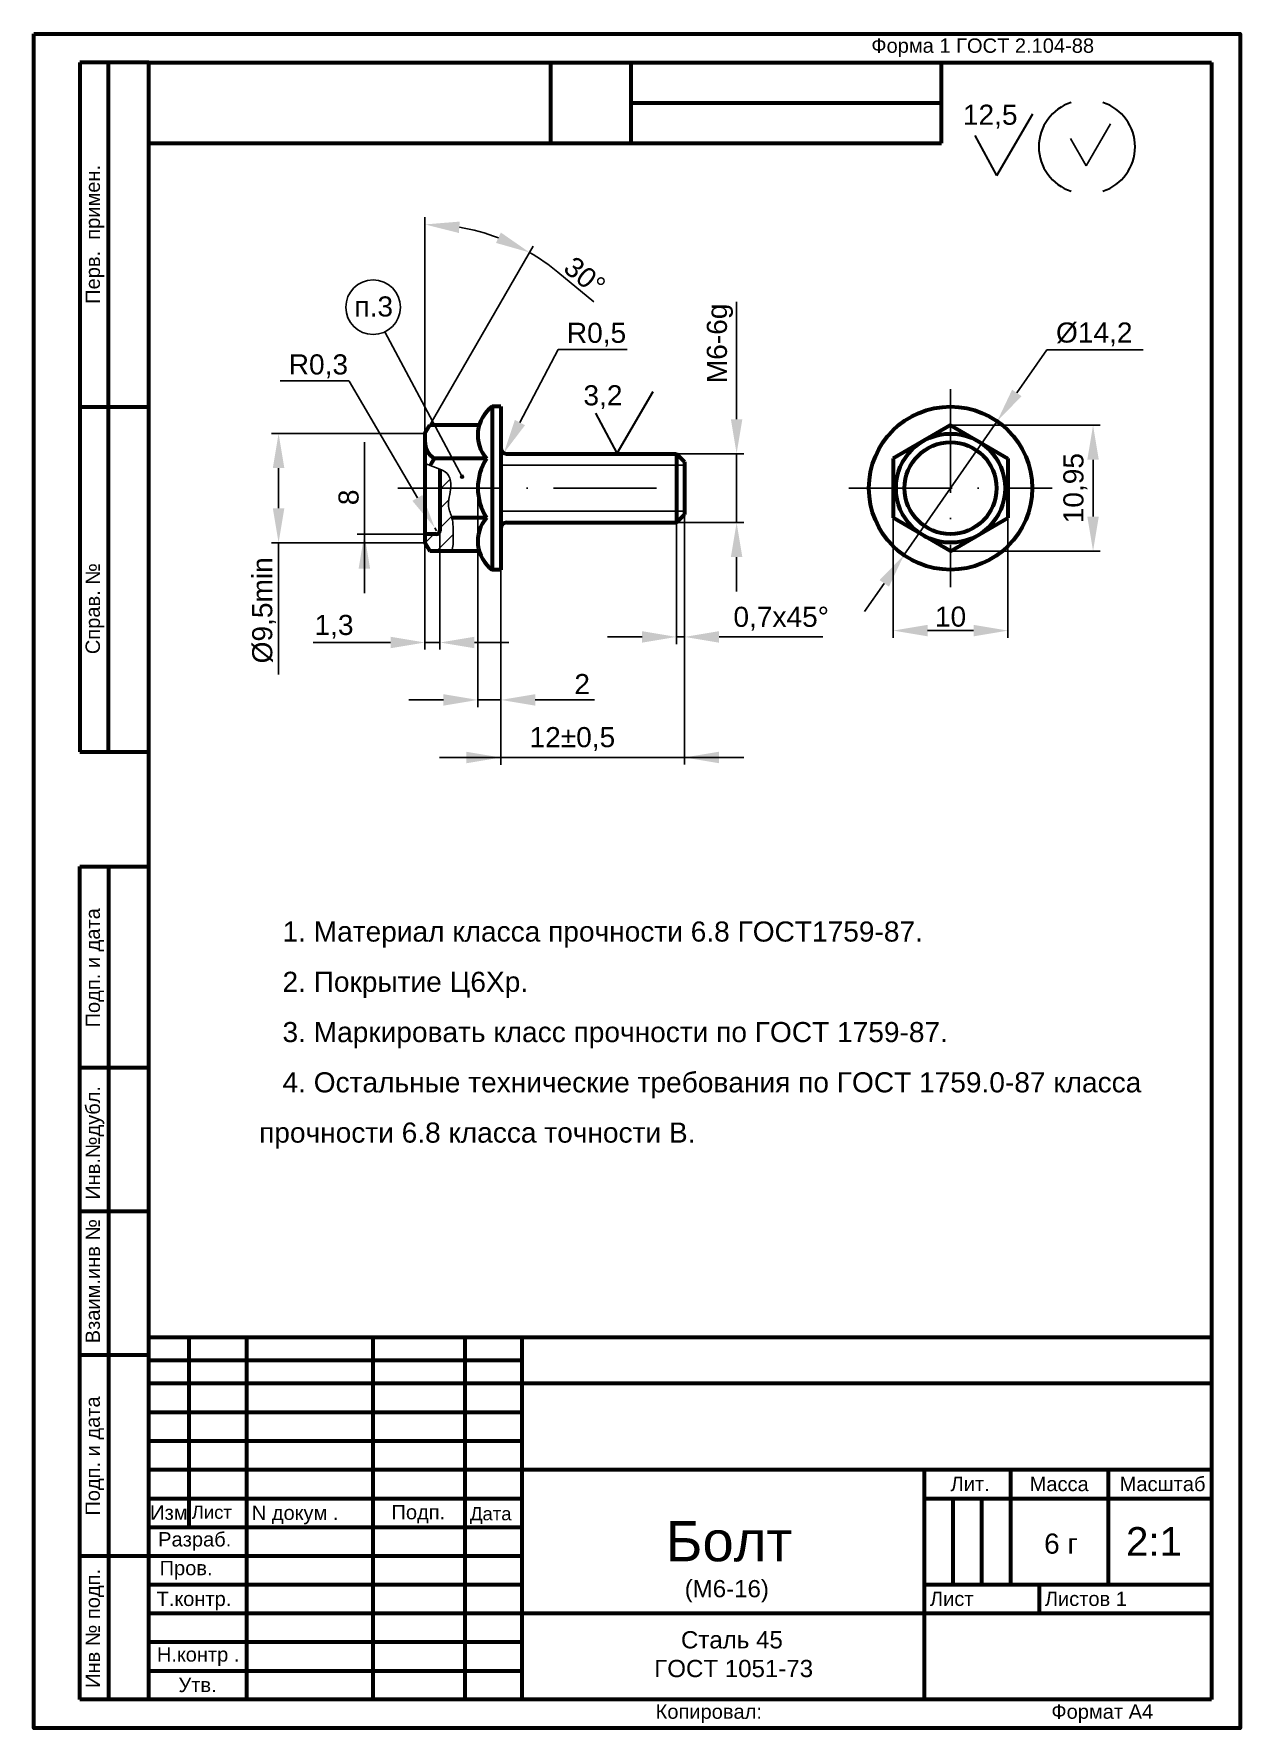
# Model space of a CAD drawing. Extents: x -282 to -72, y 327 to 622.
import ezdxf

# ---------------------------------------------------------------- set-up
doc = ezdxf.new("R2010")
doc.units = 0
doc.linetypes.add('ACAD_ISO04W100', pattern=[30, 24, -3, 0, -3])
doc.linetypes.add('ACAD_ISO10W100', pattern=[18, 12, -3, 0, -3])
doc.layers.get('0').update_dxf_attribs({"linetype": 'CONTINUOUS'})
doc.layers.get('Defpoints').update_dxf_attribs({"linetype": 'CONTINUOUS'})
for name, color, linetype, lineweight in [('Осевуха', 210, 'ACAD_ISO10W100', 25), ('Основная', 41, 'CONTINUOUS', 60), ('Размерная', 91, 'CONTINUOUS', 25), ('текст', 50, 'CONTINUOUS', 25)]:
    doc.layers.add(name, color=color, linetype=linetype, lineweight=lineweight)
doc.styles.get("Standard").update_dxf_attribs({"font": 'arial.ttf'})
doc.dimstyles.new('ISO-25_WS', dxfattribs={"dimtxt": 3.5, "dimasz": 6, "dimexe": 1.25, "dimexo": 0.01, "dimtad": 1, "dimdec": 4, "dimdsep": 46, "dimtxsty": 'STANDARD', "dimcen": 6, "dimadec": 0, "dimazin": 0, "dimtfac": 1, "dimtdec": 4, "dimtmove": 0, "dimatfit": 3, "dimfxl": 1, "dimtolj": 1, "dimtzin": 0, "dimarcsym": 0})

# ---------------------------------------------------------------- blocks, each defined once
blk = doc.blocks.new('*D122')
at = {"layer": 'Defpoints', "color": 0, "linetype": 'Continuous', "transparency": 16777216}
for p in [(-199.88, 548.71), (-199.41, 549.6)]:
    blk.add_point(p, dxfattribs=at)
at = {"layer": 'Размерная', "color": 0, "linetype": 'Continuous', "lineweight": -2, "transparency": 16777216}
blk.add_line((-190.41, 566.76), (-197.09, 554.03), dxfattribs=at)
at = {"layer": 'Размерная', "color": 0, "linetype": 'Continuous', "transparency": 16777216}
blk.add_solid([(-197.97, 554.49), (-196.2, 553.56), (-199.88, 548.71)], dxfattribs=at)
blk = doc.blocks.new('*D128')
at = {"layer": 'Defpoints', "color": 0, "linetype": 'Continuous', "transparency": 16777216}
for p in [(-207.29, 587.97), (-213.61, 552.1), (-213.61, 552.1), (-212.78, 553.55), (-213.61, 533.1)]:
    blk.add_point(p, dxfattribs=at)
at = {"layer": 'Размерная', "color": 0, "linetype": 'Continuous', "lineweight": -2, "transparency": 16777216}
for p, q in [((-213.61, 552.11), (-213.61, 589.77)), ((-212.77, 553.56), (-194.78, 584.72)), ((-190.47, 580.22), (-184.2, 575.07))]:
    blk.add_line(p, q, dxfattribs=at)
for start, end in [(69.4494, 80.5506), (50.5506, 60)]:
    blk.add_arc((-213.61, 552.1), 36.42, start, end, dxfattribs=at)
at = {"layer": 'Размерная', "color": 0, "linetype": 'Continuous', "transparency": 16777216}
for points in [[(-207.72, 587.03), (-207.55, 589.02), (-213.61, 588.52)], [(-200.4, 587.11), (-201.25, 585.3), (-195.4, 583.64)]]:
    blk.add_solid(points, dxfattribs=at)
at = {"layer": 'Размерная', "color": 0, "linetype": 'Continuous', "transparency": 16777216, "insert": (-185.8, 579.51), "char_height": 3.5, "attachment_point": 5, "rotation": 320.5506}
blk.add_mtext('\\A1;30°', dxfattribs=at)
blk = doc.blocks.new('*D129')
at = {"layer": 'Defpoints', "color": 0, "linetype": 'Continuous', "transparency": 16777216}
for p in [(-169.81, 548.6), (-169.81, 536.6), (-159.36, 536.6)]:
    blk.add_point(p, dxfattribs=at)
at = {"layer": 'Размерная', "color": 0, "linetype": 'Continuous', "lineweight": -2, "transparency": 16777216}
for p, q in [((-159.36, 554.6), (-159.36, 575.02)), ((-169.8, 548.6), (-158.11, 548.6)), ((-159.36, 536.6), (-159.36, 548.6)), ((-169.8, 536.6), (-158.11, 536.6)), ((-159.36, 530.6), (-159.36, 524.6))]:
    blk.add_line(p, q, dxfattribs=at)
at = {"layer": 'Размерная', "color": 0, "linetype": 'Continuous', "transparency": 16777216}
for points in [[(-160.36, 554.6), (-158.36, 554.6), (-159.36, 548.6)], [(-160.36, 530.6), (-158.36, 530.6), (-159.36, 536.6)]]:
    blk.add_solid(points, dxfattribs=at)
at = {"layer": 'Размерная', "color": 0, "linetype": 'Continuous', "transparency": 16777216, "insert": (-162.26, 567.81), "char_height": 3.5, "attachment_point": 5, "rotation": 90}
blk.add_mtext('\\A1;M6-6g', dxfattribs=at)
blk = doc.blocks.new('*D130')
at = {"layer": 'Defpoints', "color": 0, "linetype": 'Continuous', "transparency": 16777216}
for p in [(-211.92, 535.72), (-211.61, 535.2)]:
    blk.add_point(p, dxfattribs=at)
at = {"layer": 'Размерная', "color": 0, "linetype": 'Continuous', "lineweight": -2, "transparency": 16777216}
for p, q in [((-226.83, 561.26), (-214.94, 540.9)), ((-211.61, 535.2), (-211.92, 535.72))]:
    blk.add_line(p, q, dxfattribs=at)
at = {"layer": 'Размерная', "color": 0, "linetype": 'Continuous', "transparency": 16777216}
blk.add_solid([(-214.08, 541.4), (-215.8, 540.39), (-211.92, 535.72)], dxfattribs=at)
blk = doc.blocks.new('*D124')
at = {"layer": 'Defpoints', "color": 0, "linetype": 'Continuous', "transparency": 16777216}
for p in [(-114, 554.25), (-130.22, 530.95)]:
    blk.add_point(p, dxfattribs=at)
at = {"layer": 'Размерная', "color": 0, "linetype": 'Continuous', "lineweight": -2, "transparency": 16777216}
for p, q in [((-105.36, 566.66), (-110.57, 559.18)), ((-130.22, 530.95), (-114, 554.25)), ((-133.65, 526.02), (-137.08, 521.1))]:
    blk.add_line(p, q, dxfattribs=at)
at = {"layer": 'Размерная', "color": 0, "linetype": 'Continuous', "transparency": 16777216}
for points in [[(-111.39, 559.75), (-109.75, 558.61), (-114, 554.25)], [(-134.47, 526.59), (-132.83, 525.45), (-130.22, 530.95)]]:
    blk.add_solid(points, dxfattribs=at)
blk = doc.blocks.new('*D123')
at = {"layer": 'Defpoints', "color": 0, "linetype": 'Continuous', "transparency": 16777216}
for p in [(-169.8125, 545.6), (-168.4125, 545.6), (-169.8125, 516.7)]:
    blk.add_point(p, dxfattribs=at)
at = {"layer": 'Размерная', "color": 0, "linetype": 'Continuous', "lineweight": -2, "transparency": 16777216}
for p, q in [((-169.8125, 545.59), (-169.8125, 515.45)), ((-168.4125, 545.59), (-168.4125, 515.45)), ((-175.8125, 516.7), (-181.8125, 516.7)), ((-169.8125, 516.7), (-168.4125, 516.7)), ((-162.4125, 516.7), (-144.375, 516.7))]:
    blk.add_line(p, q, dxfattribs=at)
at = {"layer": 'Размерная', "color": 0, "linetype": 'Continuous', "transparency": 16777216}
for points in [[(-175.8125, 517.7), (-175.8125, 515.7), (-169.8125, 516.7)], [(-162.4125, 517.7), (-162.4125, 515.7), (-168.4125, 516.7)]]:
    blk.add_solid(points, dxfattribs=at)
blk = doc.blocks.new('*D125')
at = {"layer": 'Defpoints', "color": 0, "linetype": 'Continuous', "transparency": 16777216}
for p in [(-204.41, 542.6), (-200.41, 542.6), (-200.41, 505.73)]:
    blk.add_point(p, dxfattribs=at)
at = {"layer": 'Размерная', "color": 0, "linetype": 'Continuous', "lineweight": -2, "transparency": 16777216}
for p, q in [((-204.41, 542.59), (-204.41, 504.48)), ((-200.41, 542.59), (-200.41, 504.48)), ((-210.41, 505.73), (-216.41, 505.73)), ((-204.41, 505.73), (-200.41, 505.73)), ((-194.41, 505.73), (-184.09, 505.73))]:
    blk.add_line(p, q, dxfattribs=at)
at = {"layer": 'Размерная', "color": 0, "linetype": 'Continuous', "transparency": 16777216}
for points in [[(-210.41, 506.73), (-210.41, 504.73), (-204.41, 505.73)], [(-194.41, 506.73), (-194.41, 504.73), (-200.41, 505.73)]]:
    blk.add_solid(points, dxfattribs=at)
at = {"layer": 'Размерная', "color": 0, "linetype": 'Continuous', "transparency": 16777216, "insert": (-186.25, 508.49), "char_height": 3.5, "attachment_point": 5}
blk.add_mtext('\\A1;2', dxfattribs=at)
blk = doc.blocks.new('*D127')
at = {"layer": 'Defpoints', "color": 0, "linetype": 'Continuous', "transparency": 16777216}
for p in [(-213.6125, 552.1), (-239.1, 533.1), (-213.6125, 533.1)]:
    blk.add_point(p, dxfattribs=at)
at = {"layer": 'Размерная', "color": 0, "linetype": 'Continuous', "lineweight": -2, "transparency": 16777216}
for p, q in [((-213.6225, 552.1), (-240.35, 552.1)), ((-239.1, 546.1), (-239.1, 539.1)), ((-213.6225, 533.1), (-240.35, 533.1)), ((-239.1, 533.1), (-239.1, 510.175))]:
    blk.add_line(p, q, dxfattribs=at)
at = {"layer": 'Размерная', "color": 0, "linetype": 'Continuous', "transparency": 16777216}
for points in [[(-240.1, 546.1), (-238.1, 546.1), (-239.1, 552.1)], [(-240.1, 539.1), (-238.1, 539.1), (-239.1, 533.1)]]:
    blk.add_solid(points, dxfattribs=at)
blk = doc.blocks.new('*D126')
at = {"layer": 'Defpoints', "color": 0, "linetype": 'Continuous', "transparency": 16777216}
for p in [(-213.61, 534.6), (-211.01, 535.63), (-211.01, 515.73)]:
    blk.add_point(p, dxfattribs=at)
at = {"layer": 'Размерная', "color": 0, "linetype": 'Continuous', "lineweight": -2, "transparency": 16777216}
for p, q in [((-213.61, 534.59), (-213.61, 514.48)), ((-211.01, 535.62), (-211.01, 514.48)), ((-219.61, 515.73), (-233.1, 515.73)), ((-211.01, 515.73), (-213.61, 515.73)), ((-205.01, 515.73), (-199.01, 515.73))]:
    blk.add_line(p, q, dxfattribs=at)
at = {"layer": 'Размерная', "color": 0, "linetype": 'Continuous', "transparency": 16777216}
for points in [[(-219.61, 516.73), (-219.61, 514.73), (-213.61, 515.73)], [(-205.01, 516.73), (-205.01, 514.73), (-211.01, 515.73)]]:
    blk.add_solid(points, dxfattribs=at)
at = {"layer": 'Размерная', "color": 0, "linetype": 'Continuous', "transparency": 16777216, "insert": (-229.45, 518.46), "char_height": 3.5, "attachment_point": 5}
blk.add_mtext('\\A1;1,3', dxfattribs=at)
blk = doc.blocks.new('*D120')
at = {"layer": 'Defpoints', "color": 0, "linetype": 'Continuous', "transparency": 16777216}
for p in [(-132.11, 537.42), (-112.11, 537.42), (-112.11, 517.8)]:
    blk.add_point(p, dxfattribs=at)
at = {"layer": 'Размерная', "color": 0, "linetype": 'Continuous', "lineweight": -2, "transparency": 16777216}
for p, q in [((-132.11, 537.41), (-132.11, 516.55)), ((-112.11, 537.41), (-112.11, 516.55)), ((-126.11, 517.8), (-118.11, 517.8))]:
    blk.add_line(p, q, dxfattribs=at)
at = {"layer": 'Размерная', "color": 0, "linetype": 'Continuous', "transparency": 16777216}
for points in [[(-126.11, 518.8), (-126.11, 516.8), (-132.11, 517.8)], [(-118.11, 518.8), (-118.11, 516.8), (-112.11, 517.8)]]:
    blk.add_solid(points, dxfattribs=at)
at = {"layer": 'Размерная', "color": 0, "linetype": 'Continuous', "transparency": 16777216, "insert": (-122.11, 520.21), "char_height": 3.5, "attachment_point": 5}
blk.add_mtext('\\A1;10', dxfattribs=at)
blk = doc.blocks.new('*D121')
at = {"layer": 'Defpoints', "color": 0, "linetype": 'Continuous', "transparency": 16777216}
for p in [(-122.11, 553.55), (-122.11, 531.65), (-97.3, 531.65)]:
    blk.add_point(p, dxfattribs=at)
at = {"layer": 'Размерная', "color": 0, "linetype": 'Continuous', "lineweight": -2, "transparency": 16777216}
for p, q in [((-122.1, 553.55), (-96.05, 553.55)), ((-97.3, 547.55), (-97.3, 537.65)), ((-122.1, 531.65), (-96.05, 531.65))]:
    blk.add_line(p, q, dxfattribs=at)
at = {"layer": 'Размерная', "color": 0, "linetype": 'Continuous', "transparency": 16777216}
for points in [[(-98.3, 547.55), (-96.3, 547.55), (-97.3, 553.55)], [(-98.3, 537.65), (-96.3, 537.65), (-97.3, 531.65)]]:
    blk.add_solid(points, dxfattribs=at)
at = {"layer": 'Размерная', "color": 0, "linetype": 'Continuous', "transparency": 16777216, "insert": (-100.4, 542.6), "char_height": 3.5, "attachment_point": 5, "rotation": 90}
blk.add_mtext('\\A1;10,95', dxfattribs=at)
blk = doc.blocks.new('frame')
at = {"color": 7, "lineweight": 60}
blk.add_lwpolyline([(-1208.8, 620.2), (-998.8, 620.2), (-998.8, 325.2), (-1208.8, 325.2)], close=True, dxfattribs=at)

msp = doc.modelspace()

# ---------------------------------------------------------------- hatches: boundary and pattern name
at = {"layer": 'текст', "linetype": 'Continuous'}
h = msp.add_hatch(dxfattribs=at)
h.set_pattern_fill('ANSI31', scale=0.75, style=0)
h.set_pattern_definition([(45, (-497.4, 326.7), (-1.683798, 1.683798), [])])
edge = h.paths.add_edge_path()
edge.add_arc((-211.6125, 535.2), 0.6, -90, 0, ccw=False)
edge.add_line((-211.6125, 534.6), (-213.6125, 534.6))
edge.add_line((-213.6125, 534.6), (-213.6125, 533.1))
edge.add_line((-213.6125, 533.1), (-212.77534, 531.65))
edge.add_line((-212.77534, 531.65), (-208.99203, 531.65))
edge.add_spline(control_points=[(-208.99203, 531.65), (-208.85913, 532.02726), (-208.61995, 532.92002), (-208.78147, 534.87325), (-208.60861, 537.12931), (-209.93101, 539.753), (-209.23853, 541.47797), (-209.12857, 542.6)], knot_values=[4.157928021, 4.157928021, 4.157928021, 4.157928021, 4.756075398, 5.556075398, 7.059405036, 8.103435687, 9.719517535, 9.719517535, 9.719517535, 9.719517535], degree=3, periodic=0)
edge.add_line((-209.12857, 542.6), (-211.0125, 542.6))
edge.add_line((-211.0125, 542.6), (-211.0125, 535.2))
edge = h.paths.add_edge_path()
edge.add_spline(control_points=[(-209.12857, 542.6), (-209.12207, 542.6664), (-209.05887, 543.44387), (-209.26403, 544.96817), (-210.39035, 545.64899), (-211.0125, 545.9165)], knot_values=[2.069990152, 2.069990152, 2.069990152, 2.069990152, 2.165632581, 3.185436483, 4.157928021, 4.157928021, 4.157928021, 4.157928021], degree=3, periodic=0)
edge.add_line((-211.0125, 545.9165), (-211.0125, 542.6))
edge.add_line((-211.0125, 542.6), (-209.12857, 542.6))
msp.add_hatch(color=7, dxfattribs=at).paths.add_polyline_path([(-206.9, 544.6, 1), (-207.4, 544.6, 1)])

# ---------------------------------------------------------------- linework, layer by layer
at = {"color": 7, "lineweight": 60}
for p, q in [((-273.7, 616.7), (-273.7, 496.7)), ((-261.7, 616.7), (-273.7, 616.7)), ((-268.7, 496.7), (-268.7, 616.7)), ((-261.7, 331.7), (-261.7, 616.7)), ((-261.7, 616.7), (-76.7, 616.7)), ((-191.7, 602.7), (-191.7, 616.7)), ((-177.7, 602.7), (-177.7, 616.7)), ((-123.7, 602.7), (-123.7, 616.7)), ((-76.7, 616.7), (-76.7, 331.7)), ((-177.7, 609.7), (-123.7, 609.7)), ((-261.7, 602.7), (-191.7, 602.7)), ((-191.7, 602.7), (-177.7, 602.7)), ((-177.7, 602.7), (-123.7, 602.7)), ((-261.7, 556.7), (-273.7, 556.7)), ((-273.7, 496.7), (-261.7, 496.7)), ((-273.7, 331.7), (-273.7, 476.7)), ((-273.7, 476.7), (-261.7, 476.7)), ((-268.7, 476.7), (-268.7, 331.7)), ((-273.7, 441.7), (-261.7, 441.7)), ((-273.7, 416.7), (-261.7, 416.7)), ((-76.7, 394.7), (-261.7, 394.7)), ((-254.7, 394.7), (-254.7, 361.7)), ((-244.7, 394.7), (-244.7, 331.7)), ((-222.7, 394.7), (-222.7, 331.7)), ((-206.7, 394.7), (-206.7, 331.7)), ((-196.7, 331.7), (-196.7, 394.7)), ((-273.7, 391.7), (-261.7, 391.7)), ((-196.7, 390.7), (-261.7, 390.7)), ((-76.7, 386.7), (-261.7, 386.7)), ((-261.7, 381.7), (-196.7, 381.7)), ((-261.7, 376.7), (-196.7, 376.7)), ((-76.7, 371.7), (-261.7, 371.7)), ((-126.7, 371.7), (-126.7, 331.7)), ((-111.7, 371.7), (-111.7, 351.7)), ((-94.7, 371.7), (-94.7, 351.7)), ((-261.7, 366.7), (-196.7, 366.7)), ((-126.7, 366.7), (-76.7, 366.7)), ((-121.7, 366.7), (-121.7, 351.7)), ((-116.7, 366.7), (-116.7, 351.7)), ((-261.7, 361.7), (-196.7, 361.7)), ((-273.7, 356.7), (-196.7, 356.7)), ((-261.7, 351.7), (-196.7, 351.7)), ((-126.7, 351.7), (-76.7, 351.7)), ((-106.7, 351.7), (-106.7, 346.7)), ((-261.7, 346.7), (-76.7, 346.7)), ((-261.7, 341.7), (-196.7, 341.7)), ((-261.7, 336.7), (-196.7, 336.7)), ((-261.7, 331.7), (-273.7, 331.7)), ((-76.7, 331.7), (-261.7, 331.7))]:
    msp.add_line(p, q, dxfattribs=at)
at = {"layer": 'Осевуха', "color": 7, "ltscale": 1.5}
for p, q in [((-122.1125, 559.8125), (-122.1125, 525.3875)), ((-218.3125, 542.6), (-173.3, 542.6)), ((-139.81563, 542.6), (-104.40937, 542.6))]:
    msp.add_line(p, q, dxfattribs=at)
at = {"layer": 'Осевуха', "color": 7, "linetype": 'Continuous'}
for p, q in [((-200.4125, 546.6), (-168.4125, 546.6)), ((-200.4125, 538.6), (-168.4125, 538.6))]:
    msp.add_line(p, q, dxfattribs=at)
at = {"layer": 'Основная', "color": 7, "linetype": 'Continuous'}
for p, q in [((-201.9125, 556.8), (-201.9125, 528.4)), ((-200.4125, 556.8), (-201.9125, 556.8)), ((-200.4125, 556.8), (-200.4125, 536.1)), ((-213.6125, 552.1), (-212.77534, 553.55)), ((-213.6125, 552.1), (-213.6125, 533.1)), ((-204.18364, 553.55), (-212.77534, 553.55)), ((-122.1125, 553.55), (-132.1125, 547.7765)), ((-122.1125, 553.55), (-112.1125, 547.7765)), ((-202.9125, 547.7765), (-212.0125, 547.7765)), ((-211.0125, 545.9165), (-211.0125, 535.2)), ((-199.4125, 548.6), (-169.8125, 548.6)), ((-169.8125, 548.6), (-169.8125, 536.6)), ((-169.8125, 548.6), (-168.4125, 547.2)), ((-168.4125, 547.2), (-168.4125, 538)), ((-202.9125, 537.4235), (-208.91859, 537.4235)), ((-169.8125, 536.6), (-168.4125, 538)), ((-122.1125, 531.65), (-132.1125, 537.4235)), ((-122.1125, 531.65), (-112.1125, 537.4235)), ((-211.6125, 534.6), (-213.6125, 534.6)), ((-200.4125, 536.1), (-200.4125, 528.4)), ((-199.4125, 536.6), (-169.8125, 536.6)), ((-213.6125, 533.1), (-212.77534, 531.65)), ((-204.18364, 531.65), (-212.77534, 531.65)), ((-200.4125, 528.4), (-201.9125, 528.4))]:
    msp.add_line(p, q, dxfattribs=at)
at = {"layer": 'Основная', "color": 7, "ltscale": 1.5}
for p, q in [((-132.1125, 547.7765), (-132.1125, 537.4235)), ((-112.1125, 547.7765), (-112.1125, 537.4235))]:
    msp.add_line(p, q, dxfattribs=at)
at = {"layer": 'Основная', "color": 7, "linetype": 'Continuous'}
for radius in [14.2, 9.48768, 8]:
    msp.add_circle((-122.1125, 542.6), radius, dxfattribs=at)
for centre, radius, start, end in [((-198.25835, 551.82788), 6.17048, 126.3131681, 221.0392079), ((-210.21069, 550.66325), 3.40292, 178.5391889, 238.0289515), ((-199.4125, 549.6), 1, 180, 270), ((-204.43871, 542.6), 9.17379, 145.6483597, 154.4810228), ((-194.73045, 542.6), 9.68205, 147.6798712, 212.32012), ((-198.25835, 533.37212), 6.17048, 138.9607921, 233.6868319), ((-211.6125, 535.2), 0.6, 270, 0), ((-199.4125, 535.6), 1, 90, 180)]:
    msp.add_arc(centre, radius, start, end, dxfattribs=at)
at = {"layer": 'Размерная', "color": 7, "lineweight": 30}
for p, q in [((-114.06248, 597.02376), (-107.81248, 607.77376)), ((-114.06248, 597.02376), (-117.81248, 604.02376)), ((-180.12498, 548.67376), (-173.87498, 559.42376)), ((-180.12498, 548.67376), (-183.87498, 555.67376))]:
    msp.add_line(p, q, dxfattribs=at)
at = {"layer": 'Размерная', "color": 7, "linetype": 'Continuous'}
for p, q in [((-98.49531, 598.7), (-94.24531, 606.06122)), ((-98.49531, 598.7), (-101.24531, 603.46314)), ((-207.15, 544.6), (-220.59847, 569.81588)), ((-190.40613, 566.76062), (-178.4125, 566.76062)), ((-105.36419, 566.66286), (-88.6, 566.66286)), ((-238.82652, 561.26062), (-226.83289, 561.26062)), ((-224.16679, 550.6), (-224.16679, 534.6)), ((-168.4125, 538), (-168.4125, 494.46)), ((-213.62292, 534.6), (-225.41679, 534.6)), ((-224.16679, 534.6), (-224.16679, 524.3)), ((-200.4125, 528.39), (-200.4125, 494.45)), ((-158.1, 495.7), (-211.1, 495.7))]:
    msp.add_line(p, q, dxfattribs=at)
at = {"layer": 'Размерная', "linetype": 'Continuous'}
msp.add_lwpolyline([(-281.7, 621.7), (-71.7, 621.7), (-71.7, 326.7), (-281.7, 326.7)], close=True, dxfattribs=at)
at = {"layer": 'Размерная', "color": 7, "linetype": 'Continuous'}
msp.add_circle((-222.65, 574.1), 4.75, dxfattribs=at)
at = {"layer": 'Размерная', "color": 7, "lineweight": 30}
for centre, start, end in [((-98.61324, 602.03625), 107.9034043, 252.0965957), ((-98.11173, 602.03625), 287.9034043, 72.0965957)]:
    msp.add_arc(centre, 8.12993, start, end, dxfattribs=at)
at = {"layer": 'Размерная', "color": 7, "linetype": 'Continuous'}
msp.add_open_spline([(-213.6125, 546.93854), (-213.3246, 546.80263), (-211.89137, 546.17396), (-209.34793, 545.59153), (-208.90007, 542.26405), (-209.96139, 539.81327), (-208.60861, 537.12931), (-208.78147, 534.87325), (-208.61995, 532.92002), (-208.85913, 532.02726), (-208.99203, 531.65)], degree=3, knots=[0.739782496, 0.739782496, 0.739782496, 0.739782496, 1.216127478, 3.04248169, 4.062285593, 5.77400987, 6.81804052, 8.321370158, 9.121370158, 9.719517535, 9.719517535, 9.719517535, 9.719517535], dxfattribs=at)
for points in [[(-223.16679, 528.6), (-225.16679, 528.6), (-224.16679, 534.6)], [(-206.4125, 494.7), (-206.4125, 496.7), (-200.4125, 495.7)], [(-162.4125, 494.71), (-162.4125, 496.71), (-168.4125, 495.71)]]:
    msp.add_solid(points, dxfattribs=at)
at = {"layer": 'текст', "color": 7, "linetype": 'Continuous'}
msp.add_circle((-207.15, 544.6), 0.25, dxfattribs=at)

# ---------------------------------------------------------------- block references
at = {"layer": 'Размерная', "linetype": 'Continuous'}
msp.add_blockref('frame', (927.1, 1.5), dxfattribs=at)

# ---------------------------------------------------------------- texts
at = {"color": 7, "lineweight": 25, "char_height": 2.5, "attachment_point": 1, "rotation": 90}
for s, insert, width in [('{\\fArial|b0|i0|c204|p34;Перв.  примен.}', (-272.7, 574.7), 95), ('{\\fArial|b0|i0|c204|p34;Подп. и дата}', (-272.7133, 363.7), 26), ('{\\fArial|b0|i0|c204|p34;Инв № подп.}', (-272.7133, 333.7), 26)]:
    msp.add_mtext(s, dxfattribs=dict(at, insert=insert, width=width))
at = {"color": 7, "lineweight": 60, "insert": (-272.7, 448.7), "char_height": 2.5, "width": 41, "attachment_point": 1, "rotation": 90}
msp.add_mtext('{\\fArial|b0|i0|c204|p34;Подп. и дата}', dxfattribs=at)
at = {"color": 7, "lineweight": 25}
for s, insert, char_height, width, attachment_point in [('{\\fArial|b0|i0|c204|p34;Лит.}', (-118.7, 369.2), 2.5, 10, 5), ('{\\fArial|b0|i0|c204|p34;Масса}', (-103.2, 369.2), 2.5, 13, 5), ('{\\fArial|b0|i0|c204|p34;Масштаб}', (-85.2, 369.2), 2.5, 15, 5), ('{\\fArial|b0|i0|c204|p34;Изм}', (-258.2, 364.2), 2.5, 5, 5), ('{\\fArial|b0|i0|c204|p34;Лист}', (-254.2138, 365.44538), 2.3, 25, 1), ('{\\fArial|b0|i0|c204|p34;Разраб.}', (-253.7, 359.2), 2.5, 14, 5), ('{\\fArial|b0|i0|c204|p34;Болт}', (-160.7, 359.2), 7, 42, 5), ('{\\fArial|b0|i0|c204|p34;6 г}', (-102.9, 358.8), 3.5, 42, 5), ('{\\fArial|b0|i0|c204|p34;2:1}', (-86.7, 359.2), 5, 42, 5), ('{\\fArial|b0|i0|c204|p34;Пров.}', (-255.2, 354.2), 2.5, 15, 5), ('{\\fArial|b0|i0|c204|p34;(М6-}1{\\fArial|b0|i0|c204|p34;6)}', (-168.4, 352.48193), 3, 18.7, 1), ('{\\fArial|b0|i0|c204|p34;Лист}', (-125.7, 349.2), 2.5, 15, 4), ('{\\fArial|b0|i0|c204|p34;Листов 1}', (-105.7, 349.2), 2.5, 15, 4), ('{\\fArial|b0|i0|c204|p34;    Сталь 45\\PГОСТ 1051-73}', (-173.7, 343.58193), 3, 45, 1), ('{\\fArial|b0|i0|c204|p34;Утв.}', (-253.2, 334.2), 2.5, 15, 5), ('{\\fArial|b0|i0|c204|p34;Копировал:}', (-164.2, 329.2), 2.5, 23, 5), ('{\\fArial|b0|i0|c204|p34;Формат А4}', (-95.7, 329.2), 2.5, 30, 5)]:
    msp.add_mtext(s, dxfattribs=dict(at, insert=insert, char_height=char_height, width=width, attachment_point=attachment_point))
at = {"color": 7, "char_height": 2.5}
for s, insert, width, attachment_point in [('{\\fArial|b0|i0|c204|p34;N докум .}', (-243.76643, 365.44538), 20, 1), ('{\\fArial|b0|i0|c204|p34;Подп.}', (-214.76643, 363.94538), 14, 5), ('{\\fArial|b0|i0|c204|p34;Т.контр.}', (-253.82732, 348.83659), 15.9654, 5), ('{\\fArial|b0|i0|c204|p34;Н.контр .}', (-260.29189, 340.78143), 17, 1)]:
    msp.add_mtext(s, dxfattribs=dict(at, insert=insert, width=width, attachment_point=attachment_point))
at = {"color": 7, "lineweight": 15, "insert": (-205.76912, 365.18439), "char_height": 2.3, "width": 8, "attachment_point": 1}
msp.add_mtext('{\\fArial|b0|i0|c204|p34;Дата}', dxfattribs=at)
at = {"layer": 'Основная', "color": 7, "linetype": 'ACAD_ISO04W100', "lineweight": 25, "insert": (-135.9084, 620.90506), "char_height": 2.5, "width": 57, "attachment_point": 1}
msp.add_mtext('{\\fArial|b0|i0|c204|p34;Форма 1 ГОСТ 2.104-88}', dxfattribs=at)
at = {"layer": 'Основная', "color": 7, "linetype": 'ACAD_ISO04W100', "char_height": 2.5, "attachment_point": 1, "rotation": 90}
for s, insert, width in [('{\\fArial|b0|i0|c204|p34;Справ. №}', (-272.7, 513.7), 20), ('{\\fArial|b0|i0|c204|p34;Инв.№дубл.}', (-272.7, 418.7), 32)]:
    msp.add_mtext(s, dxfattribs=dict(at, insert=insert, width=width))
at = {"layer": 'Основная', "color": 7, "linetype": 'ACAD_ISO04W100', "lineweight": 25, "insert": (-272.7, 393.7), "char_height": 2.5, "width": 23, "attachment_point": 1, "rotation": 90}
msp.add_mtext('{\\fArial|b0|i0|c204|p34;Взаим.инв №}', dxfattribs=at)
at = {"layer": 'Размерная', "color": 7, "linetype": 'Continuous', "char_height": 3.5, "attachment_point": 1}
for s, insert, width in [('{\\fArial|b0|i0|c204|p34;п.3}', (-225.9, 575.98938), 9.25), ('R0,5', (-188.9125, 571.4), 21.75), ('%%c14,2', (-103.75, 571.45), 21.75), ('R0,3', (-237.33289, 565.9), 21.75), ('0,7x45°', (-159.9125, 521.95), 21.75), ('12±{\\fArial|b0|i0|c204|p34;0,5}', (-195.4125, 501), 17.0125)]:
    msp.add_mtext(s, dxfattribs=dict(at, insert=insert, width=width))
at = {"layer": 'Размерная', "color": 7, "linetype": 'Continuous', "insert": (-226.89513, 541), "char_height": 3.5, "attachment_point": 5, "rotation": 90}
msp.add_mtext('8', dxfattribs=at)
at = {"layer": 'Размерная', "color": 7, "linetype": 'Continuous', "insert": (-243.7, 512.08932), "char_height": 3.5, "width": 21.5106812, "attachment_point": 1, "rotation": 90}
msp.add_mtext('{\\fArial|b0|i0|c204|p34;%%c}9{\\fArial|b0|i0|c204|p34;,}5min', dxfattribs=at)
at = {"layer": 'текст', "color": 7, "char_height": 3.5, "width": 19.6124836, "attachment_point": 1}
for s, insert in [('1{\\fArial|b0|i0|c204|p34;2},{\\fArial|b0|i0|c204|p34;5}', (-119.96248, 609.37376)), ('{\\fArial|b0|i0|c204|p34;3},{\\fArial|b0|i0|c204|p34;2}', (-186.02498, 560.52376))]:
    msp.add_mtext(s, dxfattribs=dict(at, insert=insert))
at = {"layer": 'текст', "color": 7, "lineweight": 30, "insert": (-243.85, 467.15), "char_height": 3.5, "width": 161.9, "attachment_point": 1, "line_spacing_factor": 1.5}
msp.add_mtext('{\\fArial|b0|i0|c204|p34;    }1. {\\fArial|b0|i0|c204|p34;Материал класса прочности 6.8 ГОСТ1759-87.\\P    2. Покрытие Ц6Хр.\\P    3. Маркировать класс прочности по ГОСТ 1759-87.\\P    4. Остальные технические требования по ГОСТ 1759.0-87 класса\\P прочности 6.8 класса точности В.}', dxfattribs=at)

# ---------------------------------------------------------------- dimensions: what is measured, and where the dimension line sits
at = {"layer": 'Размерная', "color": 7, "linetype": 'Continuous'}
dim = msp.add_angular_dim_2l(base=(-207.28793, 587.96844), line1=((-213.6125, 552.1), (-213.6125, 533.1)), line2=((-213.6125, 552.1), (-212.77534, 553.55)), dimstyle='ISO-25_WS', dxfattribs=at)
dim.commit()
dim.dimension.update_dxf_attribs({"geometry": '*D128', "text_midpoint": (-185.80416, 579.51003)})
for base, p1, p2, text, picture, middle in [((-159.3625, 536.6), (-169.8125, 548.6), (-169.8125, 536.6), 'M6-6g', '*D129', (-159.3625, 567.80958)), ((-239.1, 533.1), (-213.6125, 552.1), (-213.6125, 533.1), ' ', '*D127', (-239.1, 510.8))]:
    dim = msp.add_linear_dim(base=base, p1=p1, p2=p2, angle=90, text=text, dimstyle='ISO-25_WS', dxfattribs=at)
    dim.commit()
    dim.dimension.update_dxf_attribs({"geometry": picture, "text_midpoint": middle, "dimtype": 160})
for center, mpoint, picture, middle in [((-199.4125, 549.6), (-199.87721, 548.71454), '*D122', (-190.40613, 566.76062)), ((-211.6125, 535.2), (-211.91509, 535.71811), '*D130', (-226.83289, 561.26062))]:
    dim = msp.add_radius_dim(center=center, mpoint=mpoint, text=' ', dimstyle='ISO-25_WS', override={"dimtmove": 1}, dxfattribs=at)
    dim.commit()
    dim.dimension.update_dxf_attribs({"geometry": picture, "text_midpoint": middle, "dimtype": 164})
dim = msp.add_diameter_dim_2p(p1=(-130.22453, 530.94517), p2=(-114.00047, 554.25483), text=' ', dimstyle='ISO-25_WS', dxfattribs=at)
dim.commit()
dim.dimension.update_dxf_attribs({"geometry": '*D124', "text_midpoint": (-105.36419, 566.66286), "dimtype": 163})
dim = msp.add_linear_dim(base=(-97.3, 531.65), p1=(-122.1125, 553.55), p2=(-122.1125, 531.65), angle=90, text='10,95', dimstyle='ISO-25_WS', override={"dimgap": 1}, dxfattribs=at)
dim.commit()
dim.dimension.update_dxf_attribs({"geometry": '*D121', "text_midpoint": (-100.40334, 542.6)})
for base, p1, p2, text, picture, middle in [((-169.8125, 516.7), (-168.4125, 545.6), (-169.8125, 545.6), ' ', '*D123', (-145, 516.7)), ((-211.0125, 515.72973), (-213.6125, 534.6), (-211.0125, 535.63279), '1,3', '*D126', (-229.4522, 515.72973))]:
    dim = msp.add_linear_dim(base=base, p1=p1, p2=p2, text=text, dimstyle='ISO-25_WS', dxfattribs=at)
    dim.commit()
    dim.dimension.update_dxf_attribs({"geometry": picture, "text_midpoint": middle, "dimtype": 160})
dim = msp.add_linear_dim(base=(-200.4125, 505.72973), p1=(-204.4125, 542.6), p2=(-200.4125, 542.6), text='2', dimstyle='ISO-25_WS', override={"dimgap": 1}, dxfattribs=at)
dim.commit()
dim.dimension.update_dxf_attribs({"geometry": '*D125', "text_midpoint": (-186.25339, 505.72973), "dimtype": 160})
dim = msp.add_linear_dim(base=(-112.1125, 517.8), p1=(-132.1125, 537.4235), p2=(-112.1125, 537.4235), text='10', dimstyle='ISO-25_WS', dxfattribs=at)
dim.commit()
dim.dimension.update_dxf_attribs({"geometry": '*D120', "text_midpoint": (-122.1125, 520.21201)})

doc.saveas('drawing.dxf')
